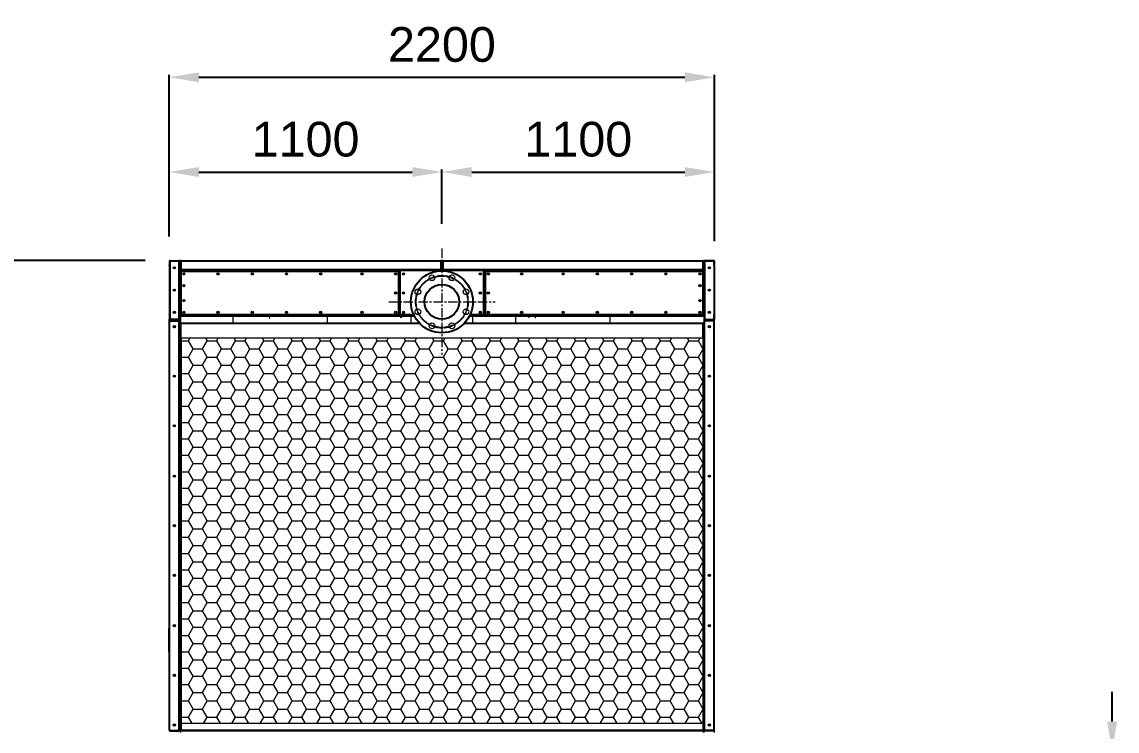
# Model space of a CAD drawing. Header units: millimetres. Extents: x 87724 to 117132, y 70018 to 90813.
# Drawn here: x 90575 to 94992, y 78103 to 80962 of the extents above; entities that cross this region are included whole.
import ezdxf

# ---------------------------------------------------------------- set-up
doc = ezdxf.new("R2010")
doc.units = ezdxf.units.MM
doc.linetypes.add('CENTER', pattern=[2, 1.25, -0.25, 0.25, -0.25])
for name, color, linetype in [('1', 1, 'CENTER'), ('3', 7, 'Continuous'), ('center', 1, 'CENTER')]:
    doc.layers.add(name, color=color, linetype=linetype)
doc.styles.get("Standard").update_dxf_attribs({"font": 'arial.ttf'})
doc.dimstyles.new('1.40', dxfattribs={"dimscale": 20, "dimtxt": 1.5, "dimasz": 1, "dimexe": 0.5, "dimexo": 0.5, "dimgap": 0.5, "dimtad": 1, "dimdec": 0, "dimzin": 0, "dimdsep": 46, "dimtxsty": 'Standard', "dimcen": 0, "dimclrd": 2, "dimclre": 2, "dimclrt": 3, "dimadec": 0, "dimazin": 0, "dimtfac": 1, "dimtdec": 0, "dimtmove": 0, "dimatfit": 0, "dimfxl": 1, "dimtolj": 1, "dimtzin": 0, "dimlwd": -1, "dimlwe": -1, "dimarcsym": 0})

# ---------------------------------------------------------------- blocks, each defined once
blk = doc.blocks.new('*D74')
at = {"color": 2, "transparency": 16777216}
for p, q in [((91168.9, 80100.8), (91168.9, 80367)), ((92268.9, 80148.3), (92268.9, 80367)), ((91288.9, 80357), (92148.9, 80357))]:
    blk.add_line(p, q, dxfattribs=at)
for points in [[(91288.9, 80377), (91288.9, 80337), (91168.9, 80357)], [(92148.9, 80377), (92148.9, 80337), (92268.9, 80357)]]:
    blk.add_solid(points, dxfattribs=at)
at = {"layer": 'Defpoints', "color": 0, "transparency": 16777216}
for p in [(92268.9, 80357), (92268.9, 80048.3), (91168.9, 80000.8)]:
    blk.add_point(p, dxfattribs=at)
at = {"color": 3, "lineweight": 5, "transparency": 16777216, "insert": (91718.9, 80488.4), "char_height": 140, "attachment_point": 5}
blk.add_mtext('\\A1;1100', dxfattribs=at)
blk = doc.blocks.new('*D75')
at = {"color": 2, "transparency": 16777216}
for p, q in [((92268.9, 80148.3), (92268.9, 80367)), ((93368.9, 80097.3), (93368.9, 80367)), ((92388.9, 80357), (93248.9, 80357))]:
    blk.add_line(p, q, dxfattribs=at)
for points in [[(92388.9, 80377), (92388.9, 80337), (92268.9, 80357)], [(93248.9, 80377), (93248.9, 80337), (93368.9, 80357)]]:
    blk.add_solid(points, dxfattribs=at)
at = {"layer": 'Defpoints', "color": 0, "transparency": 16777216}
for p in [(93368.9, 80357), (92268.9, 80048.3), (93368.9, 79997.3)]:
    blk.add_point(p, dxfattribs=at)
at = {"color": 3, "lineweight": 5, "transparency": 16777216, "insert": (92818.9, 80488.4), "char_height": 140, "attachment_point": 5}
blk.add_mtext('\\A1;1100', dxfattribs=at)
blk = doc.blocks.new('*D76')
at = {"color": 2, "transparency": 16777216}
for p, q in [((91168.9, 80097.3), (91168.9, 80748.9)), ((91288.9, 80738.9), (93248.9, 80738.9)), ((93368.9, 80078.8), (93368.9, 80748.9))]:
    blk.add_line(p, q, dxfattribs=at)
for points in [[(91288.9, 80758.9), (91288.9, 80718.9), (91168.9, 80738.9)], [(93248.9, 80758.9), (93248.9, 80718.9), (93368.9, 80738.9)]]:
    blk.add_solid(points, dxfattribs=at)
at = {"layer": 'Defpoints', "color": 0, "transparency": 16777216}
for p in [(93368.9, 80738.9), (91168.9, 79997.3), (93368.9, 79978.8)]:
    blk.add_point(p, dxfattribs=at)
at = {"color": 3, "lineweight": 5, "transparency": 16777216, "insert": (92268.9, 80870.4), "char_height": 140, "attachment_point": 5}
blk.add_mtext('\\A1;2200', dxfattribs=at)
blk = doc.blocks.new('*D100')
at = {"color": 2, "transparency": 16777216}
for p, q in [((91072, 80000.8), (90352, 80000.8)), ((90362, 79880.8), (90362, 77720.8)), ((91072.4, 77600.8), (90352, 77600.8))]:
    blk.add_line(p, q, dxfattribs=at)
for points in [[(90342, 79880.8), (90382, 79880.8), (90362, 80000.8)], [(90342, 77720.8), (90382, 77720.8), (90362, 77600.8)]]:
    blk.add_solid(points, dxfattribs=at)
at = {"layer": 'Defpoints', "color": 0, "transparency": 16777216}
for p in [(91172, 80000.8), (90362, 77600.8), (91172.4, 77600.8)]:
    blk.add_point(p, dxfattribs=at)
at = {"color": 3, "lineweight": 5, "transparency": 16777216, "insert": (90230.5, 78800.8), "char_height": 140, "attachment_point": 5, "rotation": 90}
blk.add_mtext('\\A1;2400', dxfattribs=at)
blk = doc.blocks.new('*D107')
at = {"color": 2, "transparency": 16777216}
for p, q in [((94972.3, 78141.3), (94972.3, 78261.3)), ((93199.3, 78021.3), (94982.3, 78021.3)), ((94972.3, 78021.3), (94972.3, 77600.8)), ((93468.9, 77600.8), (94982.3, 77600.8)), ((94972.3, 77480.8), (94972.3, 76926.4))]:
    blk.add_line(p, q, dxfattribs=at)
for points in [[(94952.3, 78141.3), (94992.3, 78141.3), (94972.3, 78021.3)], [(94952.3, 77480.8), (94992.3, 77480.8), (94972.3, 77600.8)]]:
    blk.add_solid(points, dxfattribs=at)
at = {"layer": 'Defpoints', "color": 0, "transparency": 16777216}
for p in [(93099.3, 78021.3), (93368.9, 77600.8), (94972.3, 77600.8)]:
    blk.add_point(p, dxfattribs=at)
at = {"color": 3, "lineweight": 5, "transparency": 16777216, "insert": (94840.9, 77143.6), "char_height": 140, "attachment_point": 5, "rotation": 90}
blk.add_mtext('\\A1;420', dxfattribs=at)
blk = doc.blocks.new('SJMO 100 F')
at = {"lineweight": 20}
h = blk.add_hatch(dxfattribs=at)
h.set_pattern_fill('HONEY', scale=12)
h.set_pattern_definition([(0, (-217287.643, -11655.104), (57.15, 32.9955677), [38.1, -76.2]), (120, (-217287.643, -11655.104), (-57.15, 32.995568), [38.1, -76.2]), (60, (-217287.643, -11655.104), (1e-07, 65.9911357), [-76.2, 38.1])])
h.paths.add_polyline_path([(91216.4, 79687.8), (91216.4, 78133), (93321.4, 78133), (93321.4, 79687.8)])
at = {"color": 7, "lineweight": 20, "ltscale": 1.29582e-05}
for p, q in [((91168.9, 79997.7), (91168.9, 79997.7)), ((93368.9, 79997.7), (93368.9, 79997.7))]:
    blk.add_line(p, q, dxfattribs=at)
at = {"color": 7, "lineweight": 20, "ltscale": 0.000222226}
for p, q in [((91168.9, 79997.3), (91168.9, 79997.7)), ((93324.9, 79997.7), (93324.9, 79997.3)), ((93368.9, 79997.3), (93368.9, 79997.7)), ((91214.9, 79073.4), (91214.5, 79073.4))]:
    blk.add_line(p, q, dxfattribs=at)
at = {"color": 7, "lineweight": 20, "ltscale": 0.009167}
for p, q in [((91168.9, 79997.3), (91168.9, 79980.8)), ((91170.9, 79997.3), (91170.9, 79980.8)), ((93366.9, 79997.3), (93366.9, 79980.8)), ((93368.9, 79997.3), (93368.9, 79980.8)), ((91168.9, 79780.8), (91168.9, 79764.3)), ((91170.9, 79780.8), (91170.9, 79764.3)), ((93366.9, 79780.8), (93366.9, 79764.3)), ((93368.9, 79780.8), (93368.9, 79764.3))]:
    blk.add_line(p, q, dxfattribs=at)
at = {"color": 7, "lineweight": 20, "ltscale": 0.001111}
for p, q in [((91168.9, 79978.8), (91168.9, 79980.8)), ((91170.9, 79980.8), (91168.9, 79980.8)), ((91170.9, 79978.8), (91168.9, 79978.8)), ((91242.9, 79962.8), (91242.9, 79960.8)), ((93292.9, 79961.9), (93294.9, 79961.9)), ((93294.9, 79962.8), (93294.9, 79960.8)), ((93366.9, 79980.8), (93368.9, 79980.8)), ((93366.9, 79978.8), (93368.9, 79978.8)), ((93368.9, 79978.8), (93368.9, 79980.8)), ((91214.9, 79955.3), (91212.9, 79955.3)), ((91216.4, 79958.8), (91216.4, 79956.8)), ((92096.9, 79958.8), (92094.9, 79958.8)), ((92098.9, 79958.8), (92096.9, 79958.8)), ((92098.9, 79955.3), (92096.9, 79955.3)), ((92096.9, 79933.8), (92098.9, 79933.8)), ((92098.9, 79931.8), (92096.9, 79931.8)), ((92100.9, 79958.8), (92098.9, 79958.8)), ((92438.9, 79958.8), (92436.9, 79958.8)), ((92440.9, 79958.8), (92438.9, 79958.8)), ((92440.9, 79955.3), (92438.9, 79955.3)), ((92438.9, 79933.8), (92440.9, 79933.8)), ((92438.9, 79931.8), (92440.9, 79931.8)), ((92442.9, 79958.8), (92440.9, 79958.8)), ((93321.4, 79956.8), (93321.4, 79958.8)), ((93324.9, 79955.3), (93322.9, 79955.3)), ((92096.9, 79805.8), (92098.9, 79805.8)), ((92098.9, 79803.8), (92096.9, 79803.8)), ((92440.9, 79805.8), (92438.9, 79805.8)), ((92440.9, 79803.8), (92438.9, 79803.8)), ((93326.9, 79786.8), (93324.9, 79786.8)), ((91170.9, 79780.8), (91168.9, 79780.8)), ((91212.9, 79782.3), (91214.9, 79782.3)), ((91216.4, 79780.8), (91216.4, 79778.8)), ((92094.9, 79778.8), (92096.9, 79778.8)), ((92098.9, 79782.3), (92096.9, 79782.3)), ((92098.9, 79780.8), (92100.9, 79780.8)), ((92100.9, 79780.8), (92100.9, 79778.8)), ((92436.9, 79780.8), (92438.9, 79780.8)), ((92436.9, 79778.8), (92436.9, 79780.8)), ((92440.9, 79782.3), (92438.9, 79782.3)), ((92440.9, 79778.8), (92442.9, 79778.8)), ((93321.4, 79778.8), (93321.4, 79780.8)), ((93322.9, 79782.3), (93324.9, 79782.3)), ((93324.9, 79751.3), (93326.9, 79751.3)), ((93366.9, 79780.8), (93368.9, 79780.8)), ((91212.9, 79717.8), (91214.9, 79717.8)), ((93322.9, 79717.8), (93324.9, 79717.8)), ((91212.9, 79602.8), (91214.9, 79602.8)), ((91168.9, 78517.3), (91166.9, 78517.3)), ((91168.9, 78424.3), (91166.9, 78424.3)), ((91212.9, 78132.8), (91214.9, 78132.8)), ((93324.9, 78132.8), (93322.9, 78132.8)), ((93326.9, 78115.8), (93324.9, 78115.8)), ((93038.9, 78100.8), (93038.9, 78102.8)), ((93048.9, 78100.8), (93048.9, 78102.8))]:
    blk.add_line(p, q, dxfattribs=at)
at = {"color": 7, "lineweight": 20, "ltscale": 0.108889}
for p, q in [((91168.9, 79978.8), (91168.9, 79782.8)), ((91168.9, 79978.8), (91168.9, 79782.8)), ((91172.4, 79978.8), (91172.4, 79782.8)), ((93365.4, 79978.8), (93365.4, 79782.8)), ((93368.9, 79978.8), (93368.9, 79782.8)), ((93368.9, 79978.8), (93368.9, 79782.8))]:
    blk.add_line(p, q, dxfattribs=at)
at = {"color": 7, "lineweight": 20, "ltscale": 0.001944}
for p, q in [((91172.4, 79978.8), (91168.9, 79978.8)), ((91207.4, 79997.3), (91210.9, 79997.3)), ((91216.4, 79997.3), (91216.4, 80000.8)), ((91244.9, 79964.3), (91244.9, 79960.8)), ((92264.4, 79997.3), (92264.4, 80000.8)), ((92273.4, 79997.3), (92273.4, 80000.8)), ((93292.9, 79964.3), (93292.9, 79960.8)), ((93321.4, 79997.3), (93321.4, 80000.8)), ((93330.4, 79997.3), (93326.9, 79997.3)), ((93365.4, 79978.8), (93368.9, 79978.8)), ((91212.9, 79958.8), (91212.9, 79955.3)), ((91216.4, 79958.8), (91212.9, 79958.8)), ((91216.4, 79955.3), (91212.9, 79955.3)), ((93324.9, 79958.8), (93321.4, 79958.8)), ((93324.9, 79955.3), (93321.4, 79955.3)), ((93324.9, 79958.8), (93324.9, 79955.3)), ((91172.4, 79782.8), (91168.9, 79782.8)), ((91207.4, 79764.3), (91210.9, 79764.3)), ((91212.9, 79782.3), (91212.9, 79778.8)), ((91216.4, 79778.8), (91212.9, 79778.8)), ((93324.9, 79778.8), (93321.4, 79778.8)), ((93324.9, 79782.3), (93324.9, 79778.8)), ((93330.4, 79764.3), (93326.9, 79764.3)), ((93365.4, 79782.8), (93368.9, 79782.8))]:
    blk.add_line(p, q, dxfattribs=at)
at = {"color": 7, "lineweight": 20, "ltscale": 0.000833333}
for p, q in [((91170.9, 79978.8), (91172.4, 79978.8)), ((91208.9, 79997.3), (91207.4, 79997.3)), ((93328.9, 79997.3), (93330.4, 79997.3)), ((93366.9, 79978.8), (93365.4, 79978.8)), ((91216.4, 79955.3), (91214.9, 79955.3)), ((91216.4, 79955.3), (91216.4, 79956.8)), ((92093.4, 79958.8), (92094.9, 79958.8)), ((92102.4, 79958.8), (92100.9, 79958.8)), ((92435.4, 79958.8), (92436.9, 79958.8)), ((92444.4, 79958.8), (92442.9, 79958.8)), ((93321.4, 79955.3), (93321.4, 79956.8)), ((93321.4, 79955.3), (93322.9, 79955.3)), ((91216.4, 79782.3), (91214.9, 79782.3)), ((91216.4, 79782.3), (91216.4, 79780.8)), ((92093.4, 79778.8), (92094.9, 79778.8)), ((92102.4, 79782.3), (92100.9, 79782.3)), ((92102.4, 79782.3), (92102.4, 79780.8)), ((92435.4, 79782.3), (92436.9, 79782.3)), ((92435.4, 79782.3), (92435.4, 79780.8)), ((92444.4, 79778.8), (92442.9, 79778.8)), ((93321.4, 79782.3), (93322.9, 79782.3)), ((93321.4, 79782.3), (93321.4, 79780.8))]:
    blk.add_line(p, q, dxfattribs=at)
at = {"color": 7, "lineweight": 20, "ltscale": 0.000580935}
for p, q in [((91171, 79997.7), (91172, 79997.7)), ((91207.8, 79997.7), (91208.9, 79997.7)), ((91216, 79997.7), (91216, 79998.8)), ((93321.8, 79997.7), (93321.8, 79998.8)), ((93330, 79997.7), (93329, 79997.7)), ((93366.9, 79997.7), (93365.8, 79997.7))]:
    blk.add_line(p, q, dxfattribs=at)
at = {"color": 7, "lineweight": 20, "ltscale": 1.27401e-05}
for p, q in [((91172, 80000.8), (91172, 80000.8)), ((93365.8, 80000.8), (93365.8, 80000.8))]:
    blk.add_line(p, q, dxfattribs=at)
at = {"color": 7, "lineweight": 20, "ltscale": 0.000222225}
for p, q in [((91172.4, 80000.8), (91172, 80000.8)), ((93321.4, 80000.8), (93321.8, 80000.8)), ((93365.4, 80000.8), (93365.8, 80000.8)), ((91214.9, 79265.8), (91214.5, 79265.8))]:
    blk.add_line(p, q, dxfattribs=at)
at = {"color": 7, "lineweight": 20, "ltscale": 0.019889}
for p, q in [((91172, 79997.7), (91207.8, 79997.7)), ((93365.8, 79997.7), (93330, 79997.7)), ((91207.8, 79758.8), (91172, 79758.8)), ((91207.8, 79757.2), (91172, 79757.2)), ((91172, 79755.7), (91207.8, 79755.7)), ((93330, 79758.8), (93365.8, 79758.8)), ((93330, 79757.2), (93365.8, 79757.2)), ((93365.8, 79755.7), (93330, 79755.7)), ((91172, 78105.9), (91207.8, 78105.9)), ((93365.8, 78105.9), (93330, 78105.9)), ((91172, 78104.4), (91207.8, 78104.4)), ((91172, 78102.8), (91207.8, 78102.8)), ((93365.8, 78104.4), (93330, 78104.4)), ((93365.8, 78102.8), (93330, 78102.8))]:
    blk.add_line(p, q, dxfattribs=at)
at = {"color": 7, "lineweight": 20, "ltscale": 0.0105}
for p, q in [((91172, 79978.8), (91172, 79997.7)), ((93365.8, 79978.8), (93365.8, 79997.7))]:
    blk.add_line(p, q, dxfattribs=at)
at = {"color": 7, "lineweight": 20, "ltscale": 0.019444}
for p, q in [((91172.4, 80000.8), (91207.4, 80000.8)), ((91207.4, 79998.8), (91172.4, 79998.8)), ((91172.4, 79997.3), (91207.4, 79997.3)), ((91207.4, 79997.3), (91172.4, 79997.3)), ((93365.4, 80000.8), (93330.4, 80000.8)), ((93330.4, 79998.8), (93365.4, 79998.8)), ((93365.4, 79997.3), (93330.4, 79997.3)), ((93330.4, 79997.3), (93365.4, 79997.3)), ((91207.4, 79764.3), (91172.4, 79764.3)), ((91207.4, 79762.8), (91172.4, 79762.8)), ((91172.4, 79760.8), (91207.4, 79760.8)), ((93330.4, 79764.3), (93365.4, 79764.3)), ((93330.4, 79762.8), (93365.4, 79762.8)), ((93365.4, 79760.8), (93330.4, 79760.8))]:
    blk.add_line(p, q, dxfattribs=at)
at = {"color": 7, "lineweight": 20, "ltscale": 0.010278}
for p, q in [((91172.4, 79997.3), (91172.4, 79978.8)), ((93365.4, 79997.3), (93365.4, 79978.8)), ((91172.4, 79782.8), (91172.4, 79764.3)), ((91172.4, 79782.8), (91172.4, 79764.3)), ((93365.4, 79782.8), (93365.4, 79764.3)), ((93365.4, 79782.8), (93365.4, 79764.3))]:
    blk.add_line(p, q, dxfattribs=at)
at = {"color": 7, "lineweight": 20, "ltscale": 0.000221428}
for p, q in [((91207.8, 80000.8), (91207.4, 80000.8)), ((93330, 80000.8), (93330.4, 80000.8))]:
    blk.add_line(p, q, dxfattribs=at)
at = {"color": 7, "lineweight": 20, "ltscale": 0.129444}
for p, q in [((91207.4, 79764.3), (91207.4, 79997.3)), ((91210.9, 79764.3), (91210.9, 79997.3)), ((93326.9, 79764.3), (93326.9, 79997.3)), ((93330.4, 79764.3), (93330.4, 79997.3))]:
    blk.add_line(p, q, dxfattribs=at)
at = {"color": 7, "lineweight": 20, "ltscale": 0.000222222}
for p, q in [((91207.8, 79997.3), (91207.8, 79997.7)), ((93321.4, 79997.7), (93321.8, 79997.7)), ((93330, 79997.3), (93330, 79997.7))]:
    blk.add_line(p, q, dxfattribs=at)
at = {"color": 7, "lineweight": 20, "ltscale": 0.000199669}
blk.add_line((91212.9, 79997.4), (91212.9, 79997.7), dxfattribs=at)
at = {"color": 7, "lineweight": 20, "ltscale": 0.018333}
for p, q in [((91212.9, 79964.3), (91212.9, 79997.3)), ((91214.9, 79964.3), (91214.9, 79997.3)), ((91216.4, 79997.3), (91216.4, 79964.3)), ((93321.4, 79964.3), (93321.4, 79997.3)), ((93322.9, 79997.3), (93322.9, 79964.3)), ((93324.9, 79964.3), (93324.9, 79997.3))]:
    blk.add_line(p, q, dxfattribs=at)
at = {"color": 7, "lineweight": 20, "ltscale": 0.001311}
blk.add_line((91212.9, 79961.9), (91212.9, 79964.3), dxfattribs=at)
at = {"color": 7, "lineweight": 20, "ltscale": 0.00052914}
for p, q in [((91213.9, 79961.9), (91212.9, 79961.9)), ((93324.9, 79961.9), (93324, 79961.9))]:
    blk.add_line(p, q, dxfattribs=at)
at = {"color": 7, "lineweight": 20, "ltscale": 0.000834036}
for p, q in [((91212.9, 79960.3), (91212.9, 79958.8)), ((93324.9, 79958.8), (93324.9, 79960.3))]:
    blk.add_line(p, q, dxfattribs=at)
at = {"color": 7, "lineweight": 20, "ltscale": 0.000246913}
blk.add_line((91212.9, 79960.3), (91213.4, 79960.3), dxfattribs=at)
at = {"color": 7, "lineweight": 20, "ltscale": 0.000221699}
blk.add_line((91216, 80000.8), (91216.4, 80000.8), dxfattribs=at)
at = {"color": 7, "lineweight": 20, "ltscale": 1.29896e-05}
blk.add_line((91216, 80000.8), (91216, 80000.8), dxfattribs=at)
at = {"color": 7, "lineweight": 20, "ltscale": 0.019359}
for p, q in [((91216, 79962.9), (91216, 79997.7)), ((93321.8, 79962.9), (93321.8, 79997.7))]:
    blk.add_line(p, q, dxfattribs=at)
at = {"color": 7, "lineweight": 20, "ltscale": 0.000222221}
blk.add_line((91216, 79997.7), (91216.4, 79997.7), dxfattribs=at)
at = {"color": 7, "lineweight": 20, "ltscale": 0.001124}
for p, q in [((91216, 79958.8), (91216, 79960.9)), ((93321.8, 79958.8), (93321.8, 79960.9)), ((91172, 79758.8), (91172, 79760.9)), ((91207.8, 79758.8), (91207.8, 79760.9)), ((93330, 79758.8), (93330, 79760.9)), ((93365.8, 79758.8), (93365.8, 79760.9))]:
    blk.add_line(p, q, dxfattribs=at)
at = {"color": 7, "lineweight": 20}
for p, q in [((91216.4, 80000.8), (92264.4, 80000.8)), ((91216.4, 79997.3), (92264.4, 79997.3)), ((92319.6, 79964.3), (91244.9, 79964.3)), ((92327.8, 79960.8), (91244.9, 79960.8)), ((92273.4, 80000.8), (93321.4, 80000.8)), ((92273.4, 79997.3), (93321.4, 79997.3)), ((93292.9, 79964.3), (92319.6, 79964.3)), ((93292.9, 79960.8), (92327.8, 79960.8)), ((91168.9, 78105.9), (91168.9, 79755.7)), ((91172, 78105.9), (91172, 79755.7)), ((91207.8, 78105.9), (91207.8, 79755.7)), ((91210.9, 78105.9), (91210.9, 79755.7)), ((91214.9, 78115.8), (91214.9, 79744.3)), ((92178.2, 79747.8), (91216.4, 79747.8)), ((92181.4, 79744.6), (91216.4, 79744.6)), ((92159.1, 79774.2), (91216.9, 79774.2)), ((93321.4, 79744.6), (92356.5, 79744.6)), ((93321.4, 79747.8), (92359.6, 79747.8)), ((93320.9, 79774.2), (92378.8, 79774.2)), ((93326.9, 78105.9), (93326.9, 79755.7)), ((93330, 78105.9), (93330, 79755.7)), ((93365.8, 78105.9), (93365.8, 79755.7)), ((93368.9, 78105.9), (93368.9, 79755.7)), ((91216.4, 79688), (93321.4, 79688)), ((91216.4, 79687.8), (93321.4, 79687.8)), ((91214.5, 78132.8), (91214.5, 79068)), ((93321.4, 78133), (91216.4, 78133)), ((93321.4, 78106.6), (91216.4, 78106.6)), ((93321.4, 78102.8), (91216.4, 78102.8))]:
    blk.add_line(p, q, dxfattribs=at)
at = {"color": 7, "lineweight": 20, "ltscale": 0.015833}
for p, q in [((91244.9, 79964.3), (91216.4, 79964.3)), ((93321.4, 79964.3), (93292.9, 79964.3))]:
    blk.add_line(p, q, dxfattribs=at)
at = {"color": 7, "lineweight": 20, "ltscale": 0.014722}
for p, q in [((91242.9, 79962.8), (91216.4, 79962.8)), ((91242.9, 79960.8), (91216.4, 79960.8)), ((93321.4, 79962.8), (93294.9, 79962.8)), ((93321.4, 79960.8), (93294.9, 79960.8)), ((91212.9, 79717.8), (91212.9, 79744.3)), ((91214.9, 79717.8), (91214.9, 79744.3)), ((93296.9, 79748.8), (93323.4, 79748.8)), ((93322.9, 79744.3), (93322.9, 79717.8)), ((93324.9, 79744.3), (93324.9, 79717.8)), ((91212.9, 79602.8), (91212.9, 79629.3)), ((91212.9, 78132.8), (91212.9, 78106.3)), ((91214.9, 78132.8), (91214.9, 78106.3)), ((93322.9, 78106.3), (93322.9, 78132.8)), ((93324.9, 78106.3), (93324.9, 78132.8))]:
    blk.add_line(p, q, dxfattribs=at)
at = {"color": 7, "lineweight": 20, "ltscale": 0.001112}
blk.add_line((91242.9, 79961.9), (91244.9, 79961.9), dxfattribs=at)
at = {"color": 7, "lineweight": 20, "ltscale": 0.004999}
blk.add_line((92264.4, 80000.8), (92273.4, 80000.8), dxfattribs=at)
at = {"color": 7, "lineweight": 20, "ltscale": 0.000803158}
blk.add_line((92264.4, 79997.7), (92265.9, 79997.7), dxfattribs=at)
at = {"color": 7, "lineweight": 20, "ltscale": 0.013096}
for p, q in [((92264.4, 79960.8), (92264.4, 79997.3)), ((92273.4, 79997.3), (92273.4, 79960.8))]:
    blk.add_line(p, q, dxfattribs=at)
at = {"color": 7, "lineweight": 20, "ltscale": 0.013074}
for p, q in [((92265.9, 79997.3), (92265.9, 79960.8)), ((92271.9, 79960.8), (92271.9, 79997.3))]:
    blk.add_line(p, q, dxfattribs=at)
at = {"color": 7, "lineweight": 20, "ltscale": 0.001137}
blk.add_line((92267.9, 79997.7), (92269.9, 79997.7), dxfattribs=at)
at = {"color": 7, "lineweight": 20, "ltscale": 0.013058}
for p, q in [((92267.9, 79960.8), (92267.9, 79997.3)), ((92269.9, 79960.8), (92269.9, 79997.3))]:
    blk.add_line(p, q, dxfattribs=at)
at = {"color": 7, "lineweight": 20, "ltscale": 0.000803156}
for p, q in [((92272, 79997.7), (92273.4, 79997.7)), ((91207.8, 79762.9), (91207.8, 79764.3)), ((93330, 79762.9), (93330, 79764.3))]:
    blk.add_line(p, q, dxfattribs=at)
at = {"color": 7, "lineweight": 20, "ltscale": 1.29713e-05}
blk.add_line((93321.8, 80000.8), (93321.8, 80000.8), dxfattribs=at)
at = {"color": 7, "lineweight": 20, "ltscale": 0.000247164}
blk.add_line((93324.9, 79960.3), (93324.5, 79960.3), dxfattribs=at)
at = {"color": 7, "lineweight": 20, "ltscale": 0.001333}
blk.add_line((93324.9, 79964.3), (93324.9, 79961.9), dxfattribs=at)
at = {"color": 7, "lineweight": 20, "ltscale": 0.000194643}
blk.add_line((93326.9, 79997.4), (93326.9, 79997.7), dxfattribs=at)
at = {"color": 7, "lineweight": 20, "ltscale": 1.29907e-05}
blk.add_line((93326.9, 79997.7), (93326.9, 79997.7), dxfattribs=at)
at = {"color": 7, "lineweight": 20, "ltscale": 0.096111}
for p, q in [((91212.9, 79782.3), (91212.9, 79955.3)), ((91214.9, 79782.3), (91214.9, 79955.3)), ((91216.4, 79955.3), (91216.4, 79782.3)), ((93321.4, 79782.3), (93321.4, 79955.3)), ((93322.9, 79955.3), (93322.9, 79782.3)), ((93324.9, 79955.3), (93324.9, 79782.3))]:
    blk.add_line(p, q, dxfattribs=at)
at = {"color": 7, "lineweight": 20, "ltscale": 0.000215537}
blk.add_line((91214.5, 79958.8), (91214.5, 79959.2), dxfattribs=at)
at = {"color": 7, "lineweight": 20, "ltscale": 0.319444}
for p, q in [((91216.4, 79958.8), (92093.4, 79958.8)), ((91216.4, 79956.8), (92093.4, 79956.8)), ((91216.4, 79955.3), (92093.4, 79955.3)), ((92444.4, 79958.8), (93321.4, 79958.8)), ((92444.4, 79956.8), (93321.4, 79956.8)), ((92444.4, 79955.3), (93321.4, 79955.3)), ((92093.4, 79782.3), (91216.4, 79782.3)), ((92093.4, 79780.8), (91216.4, 79780.8)), ((92093.4, 79778.8), (91216.4, 79778.8)), ((93321.4, 79782.3), (92444.4, 79782.3)), ((93321.4, 79780.8), (92444.4, 79780.8)), ((93321.4, 79778.8), (92444.4, 79778.8))]:
    blk.add_line(p, q, dxfattribs=at)
at = {"color": 7, "lineweight": 20, "ltscale": 0.162778}
for p, q in [((92093.4, 79958.8), (91800.4, 79958.8)), ((92737.4, 79958.8), (92444.4, 79958.8)), ((91800.4, 79778.8), (92093.4, 79778.8)), ((92444.4, 79778.8), (92737.4, 79778.8))]:
    blk.add_line(p, q, dxfattribs=at)
at = {"color": 7, "lineweight": 20, "ltscale": 0.1}
for p, q in [((92093.4, 79778.8), (92093.4, 79958.8)), ((92094.9, 79958.8), (92094.9, 79778.8)), ((92096.9, 79958.8), (92096.9, 79778.8)), ((92440.9, 79778.8), (92440.9, 79958.8)), ((92442.9, 79778.8), (92442.9, 79958.8)), ((92444.4, 79958.8), (92444.4, 79778.8))]:
    blk.add_line(p, q, dxfattribs=at)
at = {"color": 7, "lineweight": 20, "ltscale": 0.098889}
for p, q in [((92098.9, 79780.8), (92098.9, 79958.8)), ((92100.9, 79780.8), (92100.9, 79958.8)), ((92436.9, 79958.8), (92436.9, 79780.8)), ((92438.9, 79958.8), (92438.9, 79780.8))]:
    blk.add_line(p, q, dxfattribs=at)
at = {"color": 7, "lineweight": 20, "ltscale": 0.057474}
for p, q in [((92332, 79958.8), (92102.4, 79958.8)), ((92435.4, 79958.8), (92332, 79958.8))]:
    blk.add_line(p, q, dxfattribs=at)
at = {"color": 7, "lineweight": 20, "ltscale": 0.098056}
for p, q in [((92102.4, 79782.3), (92102.4, 79958.8)), ((92435.4, 79958.8), (92435.4, 79782.3))]:
    blk.add_line(p, q, dxfattribs=at)
at = {"color": 7, "lineweight": 20, "ltscale": 0.000215675}
blk.add_line((93323.3, 79959.2), (93323.3, 79958.8), dxfattribs=at)
at = {"color": 7, "lineweight": 20, "ltscale": 0.00111}
for p, q in [((91168.9, 79780.8), (91168.9, 79782.8)), ((93368.9, 79780.8), (93368.9, 79782.8))]:
    blk.add_line(p, q, dxfattribs=at)
at = {"color": 7, "lineweight": 20, "ltscale": 0.004778}
for p, q in [((91168.9, 79755.7), (91168.9, 79764.3)), ((93368.9, 79755.7), (93368.9, 79764.3))]:
    blk.add_line(p, q, dxfattribs=at)
at = {"color": 7, "lineweight": 20, "ltscale": 0.001722}
for p, q in [((91168.9, 79755.7), (91172, 79755.7)), ((91207.8, 79755.7), (91210.9, 79755.7)), ((93330, 79755.7), (93326.9, 79755.7)), ((93368.9, 79755.7), (93365.8, 79755.7)), ((91168.9, 78105.9), (91172, 78105.9)), ((91207.8, 78105.9), (91210.9, 78105.9)), ((93330, 78105.9), (93326.9, 78105.9)), ((93368.9, 78105.9), (93365.8, 78105.9))]:
    blk.add_line(p, q, dxfattribs=at)
at = {"color": 7, "lineweight": 20, "ltscale": 0.011081}
for p, q in [((91172, 79762.9), (91172, 79782.8)), ((93365.8, 79762.9), (93365.8, 79782.8))]:
    blk.add_line(p, q, dxfattribs=at)
at = {"color": 7, "lineweight": 20, "ltscale": 0.000888889}
for p, q in [((91172, 79758.8), (91172, 79757.2)), ((91212.9, 79770.3), (91214.5, 79770.3)), ((91214.5, 79768.9), (91212.9, 79768.9)), ((93365.8, 79758.8), (93365.8, 79757.2)), ((91212.9, 79271.6), (91214.5, 79271.6)), ((91212.9, 79265.8), (91214.5, 79265.8)), ((91212.9, 79073.4), (91214.5, 79073.4)), ((91172, 78104.4), (91172, 78102.8)), ((93365.8, 78104.4), (93365.8, 78102.8))]:
    blk.add_line(p, q, dxfattribs=at)
at = {"color": 7, "lineweight": 20, "ltscale": 0.000832916}
for p, q in [((91172, 79755.7), (91172, 79757.2)), ((93365.8, 79755.7), (93365.8, 79757.2))]:
    blk.add_line(p, q, dxfattribs=at)
at = {"color": 7, "lineweight": 20, "ltscale": 0.000832909}
for p, q in [((91207.8, 79755.7), (91207.8, 79757.2)), ((93330, 79755.7), (93330, 79757.2))]:
    blk.add_line(p, q, dxfattribs=at)
at = {"color": 7, "lineweight": 20, "ltscale": 0.004715}
for p, q in [((91210.9, 79755.8), (91210.9, 79764.3)), ((93326.9, 79755.8), (93326.9, 79764.3))]:
    blk.add_line(p, q, dxfattribs=at)
at = {"color": 7, "lineweight": 20, "ltscale": 0.00475}
for p, q in [((91212.9, 79770.3), (91212.9, 79778.8)), ((91214.5, 79770.3), (91214.5, 79778.8))]:
    blk.add_line(p, q, dxfattribs=at)
at = {"color": 7, "lineweight": 20, "ltscale": 0.000752265}
blk.add_line((91212.9, 79768.9), (91212.9, 79770.3), dxfattribs=at)
at = {"color": 7, "lineweight": 20, "ltscale": 0.002525}
blk.add_line((91212.9, 79764.4), (91212.9, 79768.9), dxfattribs=at)
at = {"color": 7, "lineweight": 20, "ltscale": 2.07567e-05}
blk.add_line((91212.9, 79764.3), (91212.9, 79764.3), dxfattribs=at)
at = {"color": 7, "lineweight": 20, "ltscale": 0.00129}
blk.add_line((91212.9, 79762), (91212.9, 79764.3), dxfattribs=at)
at = {"color": 7, "lineweight": 20, "ltscale": 0.000131843}
blk.add_line((91212.9, 79761.7), (91212.9, 79762), dxfattribs=at)
at = {"color": 7, "lineweight": 20, "ltscale": 0.006369}
blk.add_line((91212.9, 79750.3), (91212.9, 79761.7), dxfattribs=at)
at = {"color": 7, "lineweight": 20, "ltscale": 0.000273715}
blk.add_line((91212.9, 79749.8), (91212.9, 79750.3), dxfattribs=at)
at = {"color": 7, "lineweight": 20, "ltscale": 2.4256e-05}
blk.add_line((91213, 79750.3), (91212.9, 79750.3), dxfattribs=at)
at = {"color": 7, "lineweight": 20, "ltscale": 0.002982}
blk.add_line((91212.9, 79744.4), (91212.9, 79749.8), dxfattribs=at)
at = {"color": 7, "lineweight": 20, "ltscale": 0.005502}
blk.add_line((91214.5, 79768.9), (91214.5, 79778.8), dxfattribs=at)
at = {"color": 7, "lineweight": 20, "ltscale": 0.00105}
blk.add_line((91214.5, 79767), (91214.5, 79768.9), dxfattribs=at)
at = {"color": 7, "lineweight": 20, "ltscale": 0.01741}
blk.add_line((91214.9, 79778.8), (91214.9, 79747.5), dxfattribs=at)
at = {"color": 7, "lineweight": 20, "ltscale": 0.001775}
for p, q in [((91216.4, 79747.8), (91216.4, 79744.6)), ((93321.4, 79747.8), (93321.4, 79744.6))]:
    blk.add_line(p, q, dxfattribs=at)
at = {"color": 7, "lineweight": 20, "ltscale": 0.031462}
for p, q in [((91216.4, 79688), (91216.4, 79744.6)), ((93321.4, 79688), (93321.4, 79744.6))]:
    blk.add_line(p, q, dxfattribs=at)
at = {"color": 7, "lineweight": 20, "ltscale": 0.002559}
for p, q in [((91216.9, 79774.2), (91216.9, 79778.8)), ((93320.9, 79774.2), (93320.9, 79778.8))]:
    blk.add_line(p, q, dxfattribs=at)
at = {"color": 7, "lineweight": 20, "ltscale": 0.014663}
for p, q in [((91426.9, 79747.8), (91426.9, 79774.2)), ((91426.9, 79747.8), (91426.9, 79774.2)), ((91806.9, 79747.8), (91806.9, 79774.2)), ((91806.9, 79747.8), (91806.9, 79774.2)), ((92566.9, 79747.8), (92566.9, 79774.2)), ((92946.9, 79747.8), (92946.9, 79774.2)), ((92946.9, 79747.8), (92946.9, 79774.2))]:
    blk.add_line(p, q, dxfattribs=at)
at = {"color": 7, "lineweight": 20, "ltscale": 0.002222}
for p, q in [((92100.9, 79778.8), (92096.9, 79778.8)), ((92440.9, 79778.8), (92436.9, 79778.8))]:
    blk.add_line(p, q, dxfattribs=at)
at = {"color": 7, "lineweight": 20, "ltscale": 0.021344}
blk.add_line((92155.7, 79780.8), (92100.9, 79780.8), dxfattribs=at)
at = {"color": 7, "lineweight": 20, "ltscale": 0.021809}
for p, q in [((92156.7, 79778.8), (92100.9, 79778.8)), ((92436.9, 79778.8), (92381.2, 79778.8))]:
    blk.add_line(p, q, dxfattribs=at)
at = {"color": 7, "lineweight": 20, "ltscale": 0.020175}
blk.add_line((92155, 79782.3), (92102.4, 79782.3), dxfattribs=at)
at = {"color": 7, "lineweight": 20, "ltscale": 0.012751}
blk.add_line((92143.9, 79774.2), (92143.9, 79744.6), dxfattribs=at)
at = {"color": 7, "lineweight": 20, "ltscale": 0.021345}
blk.add_line((92436.9, 79780.8), (92382.1, 79780.8), dxfattribs=at)
at = {"color": 7, "lineweight": 20, "ltscale": 0.020176}
blk.add_line((92435.4, 79782.3), (92382.8, 79782.3), dxfattribs=at)
at = {"color": 7, "lineweight": 20, "ltscale": 0.012752}
blk.add_line((92393.9, 79747.8), (92393.9, 79774.2), dxfattribs=at)
at = {"color": 7, "lineweight": 20, "ltscale": 0.002923}
blk.add_line((92620.1, 79774.2), (92620, 79769), dxfattribs=at)
at = {"color": 7, "lineweight": 20, "ltscale": 0.003261}
blk.add_line((92646.5, 79768.4), (92646.6, 79774.2), dxfattribs=at)
at = {"color": 7, "lineweight": 20, "ltscale": 0.000543733}
blk.add_line((93296.9, 79747.8), (93296.9, 79748.8), dxfattribs=at)
at = {"color": 7, "lineweight": 20, "ltscale": 0.000892556}
blk.add_line((93323.4, 79747.2), (93323.4, 79748.8), dxfattribs=at)
at = {"color": 7, "lineweight": 20, "ltscale": 0.001299}
blk.add_line((93326.9, 79745.8), (93324.6, 79745.8), dxfattribs=at)
at = {"color": 7, "lineweight": 20, "ltscale": 0.000277769}
blk.add_line((93324.9, 79782.3), (93324.9, 79781.8), dxfattribs=at)
at = {"color": 7, "lineweight": 20, "ltscale": 0.003011}
blk.add_line((93324.9, 79745.8), (93324.9, 79751.3), dxfattribs=at)
at = {"color": 7, "lineweight": 20, "ltscale": 0.000186724}
for p, q in [((91188.1, 79729.7), (91188.2, 79730)), ((93349.8, 79729.7), (93349.6, 79730))]:
    blk.add_line(p, q, dxfattribs=at)
at = {"color": 7, "lineweight": 20, "ltscale": 0.000203034}
for p, q in [((91188.2, 79730), (91188.2, 79729.7)), ((93349.6, 79730), (93349.6, 79729.7))]:
    blk.add_line(p, q, dxfattribs=at)
at = {"color": 7, "lineweight": 20, "ltscale": 0.000276167}
for p, q in [((91188.4, 79729.6), (91188.2, 79730)), ((93349.4, 79729.6), (93349.6, 79730))]:
    blk.add_line(p, q, dxfattribs=at)
at = {"color": 7, "lineweight": 20, "ltscale": 0.000420363}
for p, q in [((91189.4, 79729.4), (91189.7, 79730)), ((93348.5, 79729.4), (93348.1, 79730))]:
    blk.add_line(p, q, dxfattribs=at)
at = {"color": 7, "lineweight": 20, "ltscale": 0.000233256}
for p, q in [((91189.7, 79730), (91189.7, 79729.6)), ((91191.2, 79730), (91191.2, 79729.6)), ((93346.6, 79730), (93346.6, 79729.6)), ((93348.1, 79730), (93348.1, 79729.6))]:
    blk.add_line(p, q, dxfattribs=at)
at = {"color": 7, "lineweight": 20, "ltscale": 0.000434793}
for p, q in [((91190, 79729.3), (91189.7, 79730)), ((93347.8, 79729.3), (93348.1, 79730))]:
    blk.add_line(p, q, dxfattribs=at)
at = {"color": 7, "lineweight": 20, "ltscale": 0.000156442}
for p, q in [((91189.7, 79729.6), (91189.7, 79729.3)), ((93348.1, 79729.6), (93348.1, 79729.3))]:
    blk.add_line(p, q, dxfattribs=at)
at = {"color": 7, "lineweight": 20, "ltscale": 0.000377156}
for p, q in [((91190.9, 79729.4), (91191.2, 79730)), ((93347, 79729.4), (93346.6, 79730))]:
    blk.add_line(p, q, dxfattribs=at)
at = {"color": 7, "lineweight": 20, "ltscale": 0.000277928}
for p, q in [((91191.4, 79729.6), (91191.2, 79730)), ((93346.4, 79729.6), (93346.6, 79730))]:
    blk.add_line(p, q, dxfattribs=at)
at = {"color": 7, "lineweight": 20, "ltscale": 5.59925e-05}
for p, q in [((91191.2, 79729.6), (91191.2, 79729.5)), ((93346.6, 79729.6), (93346.6, 79729.5))]:
    blk.add_line(p, q, dxfattribs=at)
at = {"color": 7, "lineweight": 20, "ltscale": 0.04217}
blk.add_line((91212.9, 79641.9), (91212.9, 79717.8), dxfattribs=at)
at = {"color": 7, "lineweight": 20, "ltscale": 9.68397e-05}
for p, q in [((91216.4, 79687.8), (91216.4, 79688)), ((93321.4, 79687.8), (93321.4, 79688))]:
    blk.add_line(p, q, dxfattribs=at)
at = {"color": 0, "lineweight": 20}
for p, q in [((91216.4, 79687.9), (91216.4, 78133)), ((93321.4, 79687.8), (93321.4, 78133))]:
    blk.add_line(p, q, dxfattribs=at)
at = {"color": 7, "lineweight": 20, "ltscale": 0.006964}
blk.add_line((91212.9, 79629.4), (91212.9, 79641.9), dxfattribs=at)
at = {"color": 7, "lineweight": 20, "ltscale": 0.005363}
blk.add_line((91214.5, 79632.3), (91214.5, 79641.9), dxfattribs=at)
at = {"color": 7, "lineweight": 20, "ltscale": 0.036024}
blk.add_line((91212.9, 79538), (91212.9, 79602.8), dxfattribs=at)
at = {"color": 7, "lineweight": 20, "ltscale": 0.035276}
blk.add_line((91214.5, 79539.3), (91214.5, 79602.8), dxfattribs=at)
at = {"color": 7, "lineweight": 20, "ltscale": 0.000731004}
blk.add_line((91212.9, 79536.7), (91212.9, 79538), dxfattribs=at)
at = {"color": 7, "lineweight": 20, "ltscale": 0.00017628}
blk.add_line((91213.2, 79538), (91212.9, 79538), dxfattribs=at)
at = {"color": 7, "lineweight": 20, "ltscale": 1.74606e-05}
blk.add_line((91212.9, 79536.6), (91213, 79536.6), dxfattribs=at)
at = {"color": 7, "lineweight": 20, "ltscale": 0.000223352}
blk.add_line((91212.9, 79536.2), (91212.9, 79536.6), dxfattribs=at)
at = {"color": 7, "lineweight": 20, "ltscale": 0.01039}
blk.add_line((91212.9, 79536.2), (91212.9, 79517.5), dxfattribs=at)
at = {"color": 7, "lineweight": 20, "ltscale": 0.006334}
blk.add_line((91214.5, 79539.3), (91214.5, 79550.7), dxfattribs=at)
at = {"color": 7, "lineweight": 20, "ltscale": 8.67479e-05}
blk.add_line((91213.1, 79517.5), (91212.9, 79517.5), dxfattribs=at)
at = {"color": 7, "lineweight": 20, "ltscale": 0.000476887}
blk.add_line((91212.9, 79516.7), (91212.9, 79517.5), dxfattribs=at)
at = {"color": 7, "lineweight": 20, "ltscale": 0.012327}
blk.add_line((91212.9, 79516.7), (91212.9, 79494.5), dxfattribs=at)
at = {"color": 7, "lineweight": 20, "ltscale": 0.000113935}
blk.add_line((91213.1, 79494.5), (91212.9, 79494.5), dxfattribs=at)
at = {"color": 7, "lineweight": 20, "ltscale": 0.00053317}
blk.add_line((91212.9, 79493.5), (91212.9, 79494.5), dxfattribs=at)
at = {"color": 7, "lineweight": 20, "ltscale": 0.110303}
blk.add_line((91212.9, 79493.5), (91212.9, 79295), dxfattribs=at)
at = {"color": 7, "lineweight": 20, "ltscale": 0.012962}
for p, q in [((91212.9, 79271.6), (91212.9, 79295)), ((91214.5, 79271.6), (91214.5, 79295))]:
    blk.add_line(p, q, dxfattribs=at)
at = {"color": 7, "lineweight": 20, "ltscale": 0.003218}
for p, q in [((91212.9, 79265.8), (91212.9, 79271.6)), ((91214.5, 79265.8), (91214.5, 79271.6))]:
    blk.add_line(p, q, dxfattribs=at)
at = {"color": 7, "lineweight": 20, "ltscale": 0.106889}
for p, q in [((91212.9, 79073.4), (91212.9, 79265.8)), ((91214.5, 79073.4), (91214.5, 79265.8))]:
    blk.add_line(p, q, dxfattribs=at)
at = {"color": 7, "lineweight": 20, "ltscale": 1.15847e-05}
blk.add_line((91214.5, 79068.3), (91214.5, 79068.3), dxfattribs=at)
at = {"color": 7, "lineweight": 20, "ltscale": 0.000158442}
blk.add_line((91214.5, 79068.3), (91214.5, 79068), dxfattribs=at)
at = {"color": 7, "lineweight": 20, "ltscale": 0.051667}
blk.add_line((91166.9, 78424.3), (91166.9, 78517.3), dxfattribs=at)
at = {"color": 7, "lineweight": 20, "ltscale": 0.000833332}
for p, q in [((91172, 78104.4), (91172, 78105.9)), ((93365.8, 78104.4), (93365.8, 78105.9))]:
    blk.add_line(p, q, dxfattribs=at)
at = {"color": 7, "lineweight": 20, "ltscale": 0.000833758}
for p, q in [((91207.8, 78104.4), (91207.8, 78105.9)), ((93330, 78104.4), (93330, 78105.9))]:
    blk.add_line(p, q, dxfattribs=at)
at = {"color": 7, "lineweight": 20, "ltscale": 0.000833329}
blk.add_line((91216.4, 78115.8), (91214.9, 78115.8), dxfattribs=at)
at = {"color": 7, "lineweight": 20, "ltscale": 1.45811e-05}
blk.add_line((91214.9, 78106.3), (91214.9, 78106.3), dxfattribs=at)
at = {"color": 7, "lineweight": 20, "ltscale": 0.01465}
for p, q in [((91216.4, 78133), (91216.4, 78106.6)), ((93321.4, 78133), (93321.4, 78106.6))]:
    blk.add_line(p, q, dxfattribs=at)
at = {"color": 7, "lineweight": 20, "ltscale": 0.002114}
for p, q in [((91216.4, 78102.8), (91216.4, 78106.6)), ((93321.4, 78102.8), (93321.4, 78106.6))]:
    blk.add_line(p, q, dxfattribs=at)
at = {"color": 7, "lineweight": 20, "ltscale": 0.000833334}
blk.add_line((93322.9, 78115.8), (93321.4, 78115.8), dxfattribs=at)
at = {"color": 7, "lineweight": 20, "ltscale": 0.005}
blk.add_line((93324.9, 78097.3), (93324.9, 78106.3), dxfattribs=at)
at = {"color": 7, "lineweight": 20, "ltscale": 0.004723}
blk.add_line((93326.9, 78097.4), (93326.9, 78105.9), dxfattribs=at)
at = {"color": 7, "lineweight": 20, "ltscale": 0.004721}
blk.add_line((93326.9, 78097.4), (93326.9, 78105.9), dxfattribs=at)
at = {"color": 7, "lineweight": 20, "ltscale": 0.004777}
blk.add_line((93368.9, 78097.3), (93368.9, 78105.9), dxfattribs=at)
at = {"color": 7, "lineweight": 20, "ltscale": 0.003366}
blk.add_line((91214.5, 78097.3), (91214.5, 78103.4), dxfattribs=at)
at = {"color": 7, "lineweight": 20, "ltscale": 0.003243}
blk.add_line((91214.9, 78103.2), (91214.9, 78097.3), dxfattribs=at)
at = {"color": 7, "lineweight": 20, "ltscale": 0.003404}
blk.add_line((93323.4, 78097.3), (93323.4, 78103.5), dxfattribs=at)
at = {"color": 0, "lineweight": 20}
blk.add_lwpolyline([(91216.4, 79687.8), (93321.4, 79687.8), (93321.4, 78133), (91216.4, 78133)], close=True, dxfattribs=at)
at = {"color": 7, "lineweight": 20}
for centre, radius in [((91189.9, 79970.8), 4.5), ((91189.9, 79970.8), 3), ((93347.9, 79970.8), 4.5), ((93347.9, 79970.8), 3), ((91227.9, 79946.3), 4.5), ((91227.9, 79946.3), 3), ((91365.9, 79946.3), 4.5), ((91365.9, 79946.3), 3), ((91503.9, 79946.3), 4.5), ((91503.9, 79946.3), 3), ((91641.9, 79946.3), 4.5), ((91641.9, 79946.3), 3), ((91779.9, 79946.3), 4.5), ((91779.9, 79946.3), 3), ((91946.9, 79946.3), 4.5), ((91946.9, 79946.3), 3), ((92081.9, 79946.3), 4.5), ((92081.9, 79946.3), 3), ((92113.9, 79946.3), 4.5), ((92113.9, 79946.3), 3), ((92423.9, 79946.3), 4.5), ((92423.9, 79946.3), 3), ((92455.9, 79946.3), 4.5), ((92455.9, 79946.3), 3), ((92590.9, 79946.3), 4.5), ((92590.9, 79946.3), 3), ((92757.9, 79946.3), 4.5), ((92757.9, 79946.3), 3), ((92895.9, 79946.3), 4.5), ((92895.9, 79946.3), 3), ((93033.9, 79946.3), 4.5), ((93033.9, 79946.3), 3), ((93171.9, 79946.3), 4.5), ((93171.9, 79946.3), 3), ((93309.9, 79946.3), 4.5), ((93309.9, 79946.3), 3), ((91189.9, 79880.8), 4.5), ((91189.9, 79880.8), 3), ((91227.9, 79898.8), 4.5), ((91227.9, 79898.8), 3), ((92081.9, 79868.8), 4.5), ((92113.9, 79868.8), 4.5), ((92423.9, 79868.8), 4.5), ((92455.9, 79868.8), 4.5), ((93309.9, 79898.8), 4.5), ((93309.9, 79898.8), 3), ((93347.9, 79880.8), 4.5), ((93347.9, 79880.8), 3), ((91227.9, 79838.8), 4.5), ((91227.9, 79838.8), 3), ((92081.9, 79868.8), 3), ((92113.9, 79868.8), 3), ((92423.9, 79868.8), 3), ((92455.9, 79868.8), 3), ((93309.9, 79838.8), 4.5), ((93309.9, 79838.8), 3), ((91189.9, 79790.8), 4.5), ((91189.9, 79790.8), 3), ((91227.9, 79791.3), 4.5), ((91227.9, 79791.3), 3), ((91365.9, 79791.3), 4.5), ((91365.9, 79791.3), 3), ((91503.9, 79791.3), 4.5), ((91503.9, 79791.3), 3), ((91641.9, 79791.3), 4.5), ((91641.9, 79791.3), 3), ((91779.9, 79791.3), 4.5), ((91779.9, 79791.3), 3), ((91946.9, 79791.3), 4.5), ((91946.9, 79791.3), 3), ((92081.9, 79791.3), 4.5), ((92081.9, 79791.3), 3), ((92113.9, 79791.3), 4.5), ((92113.9, 79791.3), 3), ((92423.9, 79791.3), 4.5), ((92423.9, 79791.3), 3), ((92455.9, 79791.3), 4.5), ((92455.9, 79791.3), 3), ((92590.9, 79791.3), 4.5), ((92590.9, 79791.3), 3), ((92757.9, 79791.3), 4.5), ((92757.9, 79791.3), 3), ((92895.9, 79791.3), 4.5), ((92895.9, 79791.3), 3), ((93033.9, 79791.3), 4.5), ((93033.9, 79791.3), 3), ((93171.9, 79791.3), 4.5), ((93171.9, 79791.3), 3), ((93309.9, 79791.3), 4.5), ((93309.9, 79791.3), 3), ((93347.9, 79790.8), 4.5), ((93347.9, 79790.8), 3), ((91189.9, 79733.8), 4.5), ((91189.9, 79733.8), 3), ((93347.9, 79733.8), 4.5), ((93347.9, 79733.8), 3), ((91189.9, 79533.8), 4.5), ((91189.9, 79533.8), 3), ((93347.9, 79533.8), 4.5), ((93347.9, 79533.8), 3), ((91189.9, 79333.8), 4.5), ((91189.9, 79333.8), 3), ((93347.9, 79333.8), 4.5), ((93347.9, 79333.8), 3), ((91189.9, 79130.8), 4.5), ((91189.9, 79130.8), 3), ((93347.9, 79130.8), 4.5), ((93347.9, 79130.8), 3), ((91189.9, 78930.8), 4.5), ((91189.9, 78930.8), 3), ((93347.9, 78930.8), 4.5), ((93347.9, 78930.8), 3), ((91189.9, 78730.8), 4.5), ((91189.9, 78730.8), 3), ((93347.9, 78730.8), 4.5), ((93347.9, 78730.8), 3), ((91189.9, 78527.8), 4.5), ((91189.9, 78527.8), 3), ((93347.9, 78527.8), 4.5), ((93347.9, 78527.8), 3), ((91189.9, 78127.8), 4.5), ((91189.9, 78127.8), 3), ((93347.9, 78127.8), 4.5), ((93347.9, 78127.8), 3)]:
    blk.add_circle(centre, radius, dxfattribs=at)
at = {"lineweight": 5}
for centre in [(92228.7, 79930.8), (92309.1, 79930.8), (92171.9, 79874), (92365.9, 79874), (92171.9, 79793.7), (92365.9, 79793.7), (92228.7, 79736.8), (92309.1, 79736.8)]:
    blk.add_circle(centre, 11.5, dxfattribs=at)
at = {"color": 7, "lineweight": 13}
for centre, radius in [((91189.9, 78327.8), 4.5), ((91189.9, 78327.8), 3), ((93347.9, 78327.8), 4.5), ((93347.9, 78327.8), 3)]:
    blk.add_circle(centre, radius, dxfattribs=at)
at = {"color": 7, "lineweight": 20}
for centre, radius, start, end in [((91172, 79997.7), 3.1, 90, 180), ((91172.4, 79997.3), 3.5, 90, 180), ((91172.4, 79997.3), 1.5, 90, 180), ((91189.9, 79975.8), 4.5, 233.6639, 306.3361), ((91189.9, 79975.8), 3, 236.4427, 303.5573), ((91207.4, 79997.3), 3.5, 0, 90), ((91207.4, 79997.3), 1.5, 0, 90), ((91207.8, 79997.7), 3.1, 0, 90), ((91216, 79997.7), 3.1, 90, 180), ((91216.4, 79997.3), 3.5, 90, 180), ((91216.4, 79964.3), 3.5, 180, 270), ((91216, 79961.9), 3.1, 180, 270), ((91212.8, 79962.2), 1.84, 274.087, 286.8272), ((91216, 79961.9), 1.5, 204.5213, 270), ((91216, 79963.9), 3.1, 246.3517, 270), ((91216.4, 79997.3), 1.5, 90, 180), ((91216.4, 79964.3), 1.5, 180, 270), ((92264.4, 79997.3), 3.5, 0, 90), ((92264.4, 79997.3), 1.5, 0, 90), ((92273.4, 79997.3), 3.5, 90, 180), ((92273.4, 79997.3), 1.5, 90, 180), ((93321.4, 79997.3), 3.5, 0, 90), ((93321.4, 79997.3), 1.5, 0, 90), ((93321.4, 79964.3), 1.5, 270, 0), ((93321.4, 79964.3), 3.5, 270, 0), ((93321.8, 79997.7), 3.1, 0, 90), ((93321.8, 79961.9), 3.1, 270, 0), ((93321.8, 79961.9), 1.5, 270, 335.4787), ((93321.8, 79963.9), 3.1, 270, 293.6311), ((93325.1, 79962.2), 1.84, 253.1728, 265.913), ((93321.8, 79963.9), 3.1, 359.1901, 0), ((93330, 79997.7), 3.1, 90, 180), ((93330.4, 79997.3), 3.5, 90, 180), ((93330.4, 79997.3), 1.5, 90, 180), ((93347.9, 79975.8), 4.5, 233.6639, 306.3361), ((93347.9, 79975.8), 3, 236.4427, 303.5573), ((93365.4, 79997.3), 3.5, 0, 90), ((93365.4, 79997.3), 1.5, 0, 90), ((93365.8, 79997.7), 3.1, 0, 90), ((91216.4, 79955.3), 3.5, 90, 90.3799), ((93321.4, 79955.3), 3.5, 89.6201, 90), ((93321.8, 79956.3), 3.1, 0, 0.7483), ((91230.4, 79898.8), 3, 114.6267, 245.3767), ((93307.4, 79898.8), 3, 294.6219, 65.3747), ((91172.4, 79764.3), 3.5, 180, 270), ((91172, 79755.7), 3.1, 90, 180), ((91172, 79755.7), 1.5, 90, 180), ((91172.4, 79764.3), 1.5, 180, 270), ((91207.4, 79764.3), 1.5, 270, 0), ((91207.4, 79764.3), 3.5, 270, 0), ((91207.8, 79755.7), 3.1, 0, 90), ((91207.8, 79755.7), 1.5, 0, 90), ((91216, 79764.3), 3.1, 110.7836, 180), ((91216.4, 79744.3), 3.5, 90, 180), ((91216.4, 79744.3), 1.5, 90, 180), ((91569.7, 79770.6), 4.5, 298.581, 52.7216), ((92104.9, 79775.8), 4.5, 201.0062, 338.9938), ((93321.4, 79744.3), 3.5, 0, 90), ((93321.4, 79744.3), 1.5, 0, 90), ((93330.4, 79764.3), 3.5, 180, 270), ((93330, 79755.7), 3.1, 90, 180), ((93330, 79755.7), 1.5, 90, 180), ((93330.4, 79764.3), 1.5, 180, 270), ((93365.4, 79764.3), 1.5, 270, 0), ((93365.4, 79764.3), 3.5, 270, 0), ((93365.8, 79755.7), 3.1, 0, 90), ((93365.8, 79755.7), 1.5, 0, 90), ((91189.9, 79735.8), 3, 199.5009, 340.5288), ((91189.9, 79735.8), 4.5, 237.9108, 302.1653), ((93347.9, 79735.8), 3, 199.4712, 340.4991), ((93347.9, 79735.8), 4.5, 237.8347, 302.0892), ((91216.4, 79629.3), 3.5, 115.3797, 180), ((91216, 79536.6), 3.1, 110.7836, 180), ((91217.6, 79068.3), 3.1, 150.6411, 180), ((91172, 78753.9), 3.1, 180, 180.2201), ((91172, 78745.7), 3.1, 179.7551, 180), ((93365.8, 78753.9), 3.1, 359.7799, 0), ((93365.8, 78745.7), 3.1, 0, 0.2449), ((91170.4, 78517.3), 3.5, 115.337, 180), ((91170.4, 78424.3), 3.5, 180, 244.663), ((91172, 78254.9), 3.1, 180, 180.2449), ((91172, 78246.7), 3.1, 179.7551, 180), ((93365.8, 78254.9), 3.1, 359.7551, 0), ((93365.8, 78246.7), 3.1, 0, 0.2449), ((91172, 78105.9), 3.1, 180, 270), ((91172, 78105.9), 1.5, 180, 270), ((91207.8, 78105.9), 1.5, 270, 0), ((91207.8, 78105.9), 3.1, 270, 0), ((91216.4, 78106.3), 3.5, 180, 270), ((91216.4, 78106.3), 1.5, 180, 270), ((93321.4, 78106.3), 1.5, 270, 0), ((93321.4, 78106.3), 3.5, 270, 0), ((93330, 78105.9), 3.1, 180, 270), ((93330, 78105.9), 1.5, 180, 270), ((93365.8, 78105.9), 1.5, 270, 0), ((93365.8, 78105.9), 3.1, 270, 0)]:
    blk.add_arc(centre, radius, start, end, dxfattribs=at)
for centre, major_axis, ratio, start_param, end_param in [((93321.8, 79956.2), (-3.1, 0), 0.983909, 3.141593, 3.148225), ((93321.8, 79877.9), (-3.1, 0), 0.804688, 3.141593, 3.146741), ((93321.8, 79788.8), (-3.1, 0), 0.658616, 3.141593, 3.145227), ((91216, 79764.3), (3.1, 0), 0.99919, 1.933538, 3.141593), ((91216, 79762), (3.1, 0), 0.99919, 1.933538, 3.141593), ((91216, 79761.7), (3.1, 0), 0.979986, 1.933538, 3.141593), ((91216, 79750.3), (3.1, 0), 0.979986, 1.933538, 3.141593), ((91216, 79749.8), (3.1, 0), 0.955301, 1.933538, 3.141593), ((93323.4, 79748.9), (1.5, 0), 0.087156, 4.712389, 6.283185), ((91216, 79641.9), (3.1, 0), 0.932158, 1.934193, 3.141593), ((91216, 79641.9), (1.5, 0), 0.932158, 2.395795, 3.141593), ((91216, 79536.2), (-3.1, 0), 0.918237, 5.075131, 6.283185), ((91216, 79517.5), (-3.1, 0), 0.918237, 5.075131, 6.283185), ((91216, 79516.7), (-3.1, 0), 0.885841, 5.07513, 6.283185), ((91216, 79552.4), (1.5, 0), 0.637094, 2.394007, 3.141593), ((91216, 79550.7), (3.1, 0), 0.418708, 1.933538, 2.075869), ((91216, 79550.7), (1.5, 0), 0.418708, 2.394006, 3.141593), ((91216, 79494.5), (-3.1, 0), 0.885841, 5.07513, 6.283185), ((91216, 79493.5), (-3.1, 0), 0.867359, 5.07513, 6.283185), ((91216, 79295), (-3.1, 0), 0.867359, 5.07513, 6.283185), ((91216, 79295), (-1.5, 0), 0.867359, 5.5356, 6.283185), ((91217.6, 79068), (3.1, 0), 0.798636, 2.627964, 3.141593)]:
    blk.add_ellipse(centre, major_axis=major_axis, ratio=ratio, start_param=start_param, end_param=end_param, dxfattribs=at)
at = {"layer": '1'}
blk.add_circle((92268.9, 79833.8), 105, dxfattribs=at)
at = {"layer": '3'}
for radius in [125, 69.9]:
    blk.add_circle((92268.9, 79833.8), radius, dxfattribs=at)
at = {"layer": 'center', "lineweight": 20, "ltscale": 30}
for p, q in [((92268.9, 80048.3), (92268.9, 79619.3)), ((92054.4, 79833.8), (92483.4, 79833.8))]:
    blk.add_line(p, q, dxfattribs=at)

msp = doc.modelspace()

# ---------------------------------------------------------------- block references
msp.add_blockref('SJMO 100 F', (0, 0))

# ---------------------------------------------------------------- dimensions: what is measured, and where the dimension line sits
at = {"lineweight": 5}
for base, p1, p2, picture, middle in [((93368.9, 80738.9), (91168.9, 79997.3), (93368.9, 79978.8), '*D76', (92268.9, 80870.4)), ((92268.9, 80357), (91168.9, 80000.8), (92268.9, 80048.3), '*D74', (91718.9, 80488.4)), ((93368.9, 80357), (92268.9, 80048.3), (93368.9, 79997.3), '*D75', (92818.9, 80488.4))]:
    dim = msp.add_linear_dim(base=base, p1=p1, p2=p2, dimstyle='1.40', override={"dimtxt": 7, "dimasz": 6, "dimexo": 5, "dimgap": 3}, dxfattribs=at)
    dim.commit()
    dim.dimension.update_dxf_attribs({"geometry": picture, "text_midpoint": middle})
for base, p1, p2, picture, middle in [((90362, 77600.8), (91172, 80000.8), (91172.4, 77600.8), '*D100', (90230.5, 78800.8)), ((94972.3424, 77600.8347), (93099.2607, 78021.2604), (93368.9259, 77600.8347), '*D107', (94840.8622, 77143.5973))]:
    dim = msp.add_linear_dim(base=base, p1=p1, p2=p2, angle=90, dimstyle='1.40', override={"dimtxt": 7, "dimasz": 6, "dimexo": 5, "dimgap": 3}, dxfattribs=at)
    dim.commit()
    dim.dimension.update_dxf_attribs({"geometry": picture, "text_midpoint": middle})

doc.saveas('drawing.dxf')
